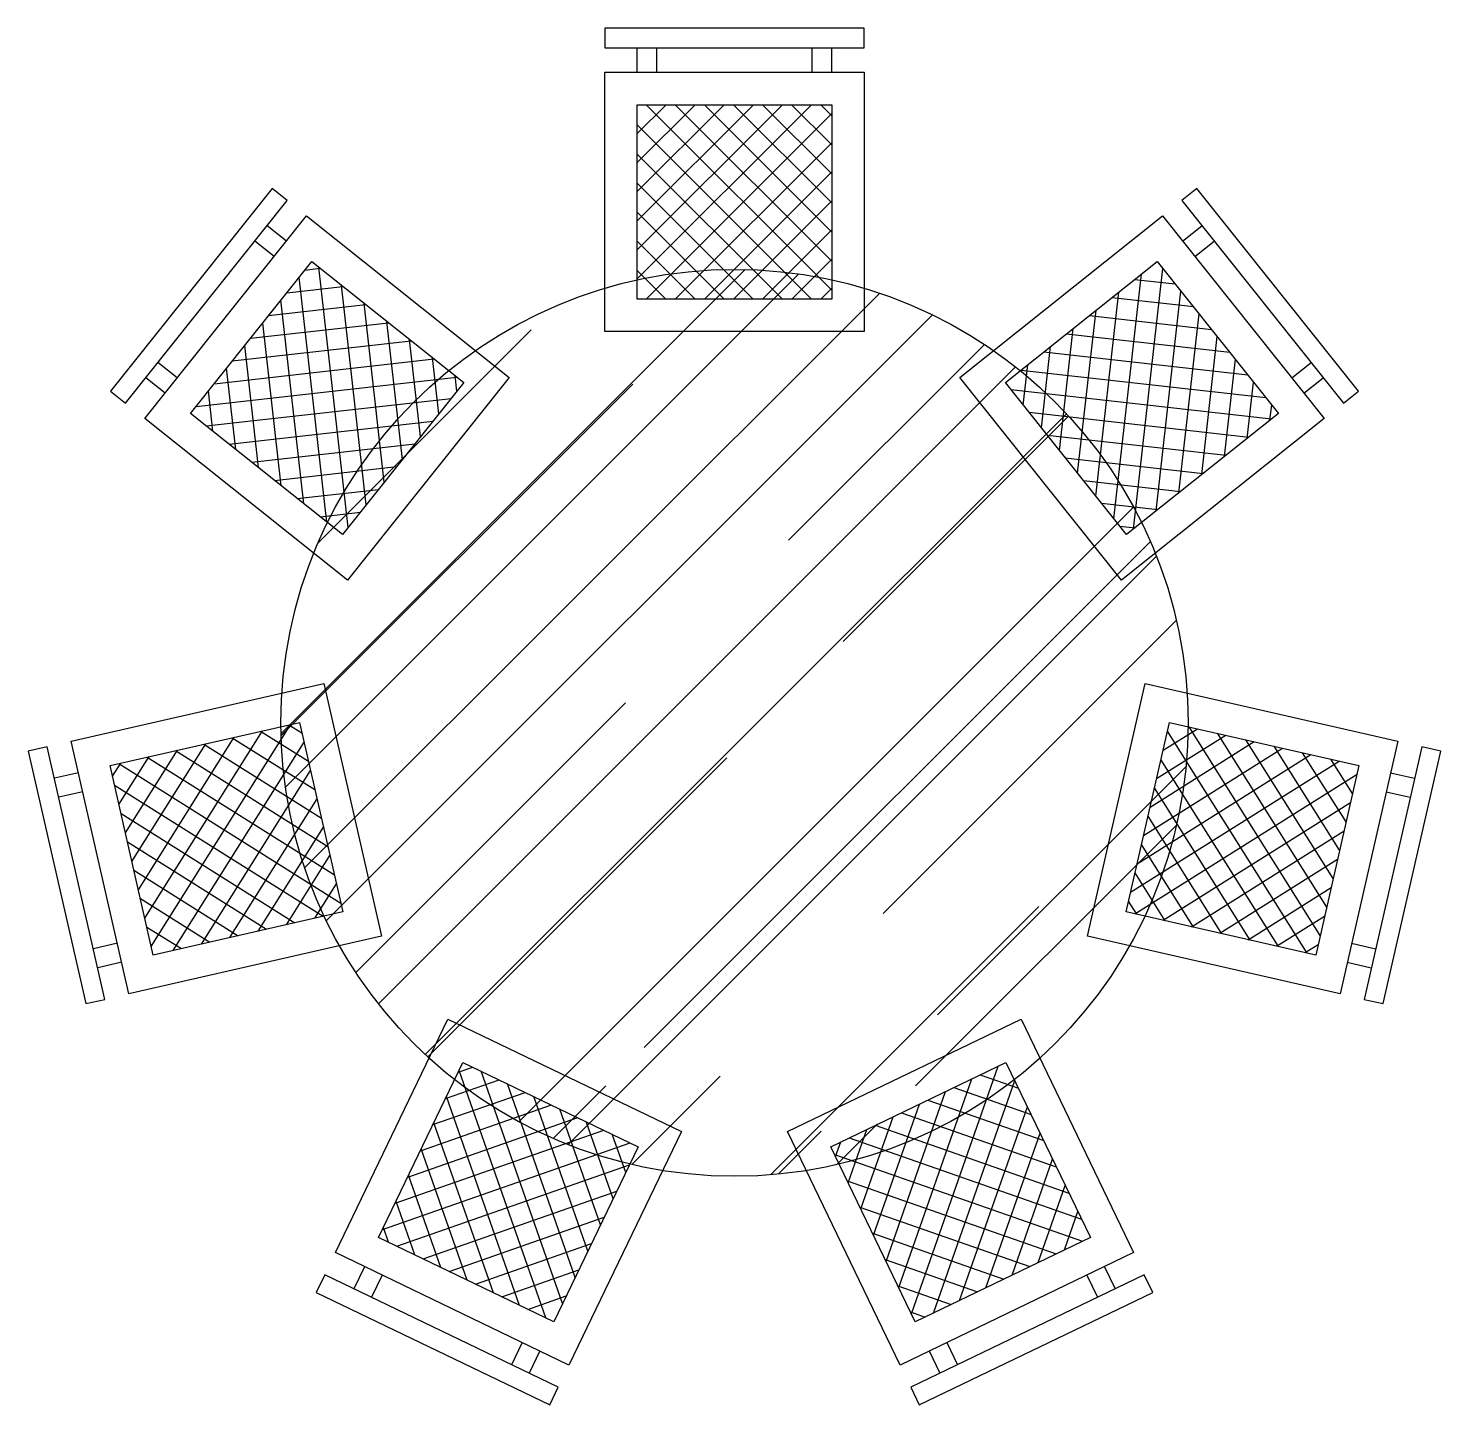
# Model space of a CAD drawing. Header units: millimetres. Extents: x -915.7 to -913.52, y 2606.42 to 2608.54.
import ezdxf

# ---------------------------------------------------------------- set-up
doc = ezdxf.new("R2010")
doc.units = ezdxf.units.MM
doc.header["$LTSCALE"] = 10
doc.layers.add('Móveis_mesas', color=2, linetype='Continuous')

msp = doc.modelspace()

# ---------------------------------------------------------------- hatches: boundary and pattern name
at = {"layer": 'Móveis_mesas'}
h = msp.add_hatch(dxfattribs=at)
h.set_pattern_fill('ANSI37,_O', color=1, scale=0.01, angle=-90)
h.set_pattern_definition([(315, (119.124857, 40.95172), (0.0224506403, 0.0224506403), []), (45, (119.124857, 40.95172), (-0.0224506403, 0.0224506403), [])])
h.paths.add_polyline_path([(-914.7561, 2608.4223), (-914.4561, 2608.4223), (-914.4561, 2608.1223), (-914.7561, 2608.1223)])
h = msp.add_hatch(dxfattribs=at)
h.set_pattern_fill('ANSI37,_O', color=1, scale=0.01, angle=-38.5714)
h.set_pattern_definition([(6.4285714, (1736.497937, 1815.474762), (-0.0035548721, 0.03155036266), []), (96.4285714, (1736.497937, 1815.474762), (-0.03155036266, -0.0035548721), [])])
h.paths.add_polyline_path([(-915.4456, 2607.9458), (-915.2586, 2608.1803), (-915.024, 2607.9933), (-915.2111, 2607.7587)])
h = msp.add_hatch(dxfattribs=at)
h.set_pattern_fill('AR-RROOF', color=1, scale=0.01, angle=45, style=0)
h.set_pattern_definition([(45, (-70.74727, 0), (0.215526147, 0.574736392), [3.81, -0.508, 1.27, -0.254]), (45, (-70.5982, 0.32868), (-0.418479935, 0.05926969), [0.762, -0.08382, 1.524, -0.1905]), (45, (-70.81013, 0.24247), (0.813611205, 1.054282069), [2.032, -0.3556, 1.016, -0.254])])
edge = h.paths.add_edge_path()
edge.add_arc((-914.6061, 2607.4681), 0.7, 0, 360)
h = msp.add_hatch(dxfattribs=at)
h.set_pattern_fill('ANSI37,_O', color=1, scale=0.01, angle=-141.4286)
h.set_pattern_definition([(263.5714286, (-2276.668745, 199.06789), (0.03155036266, -0.0035548721), []), (353.5714286, (-2276.668745, 199.06789), (0.0035548721, 0.03155036266), [])])
h.paths.add_polyline_path([(-913.9537, 2608.1803), (-913.7666, 2607.9458), (-914.0012, 2607.7587), (-914.1882, 2607.9933)])
h = msp.add_hatch(dxfattribs=at)
h.set_pattern_fill('ANSI37,_O', color=1, scale=0.01, angle=12.8571)
h.set_pattern_definition([(57.8571429, (1357.535576, 4186.384975), (-0.02688349333, 0.01689201843), []), (147.8571429, (1357.535576, 4186.384975), (-0.01689201843, -0.02688349333), [])])
h.paths.add_polyline_path([(-915.503, 2607.1096), (-915.5697, 2607.4021), (-915.2773, 2607.4688), (-915.2105, 2607.1763)])
h = msp.add_hatch(dxfattribs=at)
h.set_pattern_fill('ANSI37,_O', color=1, scale=0.01, angle=-192.8571)
h.set_pattern_definition([(212.1428571, (-3646.801422, 2170.758575), (0.01689201843, -0.02688349333), []), (302.1428571, (-3646.801422, 2170.758575), (0.02688349333, 0.01689201843), [])])
h.paths.add_polyline_path([(-913.6425, 2607.4021), (-913.7093, 2607.1096), (-914.0018, 2607.1763), (-913.935, 2607.4688)])
h = msp.add_hatch(dxfattribs=at)
h.set_pattern_fill('ANSI37,_O', color=1, scale=0.01, angle=64.2857)
h.set_pattern_definition([(109.2857143, (-732.395838, 5368.33861), (-0.02996829574, -0.0104863602), []), (199.2857143, (-732.395838, 5368.33861), (0.0104863602, -0.02996829574), [])])
h.paths.add_polyline_path([(-914.885, 2606.5434), (-915.1553, 2606.6736), (-915.0251, 2606.9439), (-914.7548, 2606.8137)])
h = msp.add_hatch(dxfattribs=at)
h.set_pattern_fill('ANSI37,_O', color=1, scale=0.01, angle=-244.2857)
h.set_pattern_definition([(160.7142857, (-2959.535323, 4471.300472), (-0.0104863602, -0.02996829574), []), (250.7142857, (-2959.535323, 4471.300472), (0.02996829574, -0.0104863602), [])])
h.paths.add_polyline_path([(-914.057, 2606.6736), (-914.3273, 2606.5434), (-914.4575, 2606.8137), (-914.1872, 2606.9439)])

# ---------------------------------------------------------------- linework, layer by layer
for p, q in [((-914.7561, 2608.4723), (-914.7561, 2608.5103)), ((-914.7261, 2608.4723), (-914.7261, 2608.5103)), ((-914.4861, 2608.4723), (-914.4861, 2608.5103)), ((-914.4561, 2608.4723), (-914.4561, 2608.5103)), ((-915.2977, 2608.2115), (-915.3274, 2608.2352)), ((-913.9146, 2608.2115), (-913.8848, 2608.2352)), ((-915.3164, 2608.188), (-915.3461, 2608.2118)), ((-913.8959, 2608.188), (-913.8661, 2608.2118)), ((-915.466, 2608.0004), (-915.4958, 2608.0241)), ((-913.7462, 2608.0004), (-913.7165, 2608.0241)), ((-915.4847, 2607.9769), (-915.5145, 2608.0007)), ((-913.7275, 2607.9769), (-913.6978, 2608.0007)), ((-915.6185, 2607.3909), (-915.6556, 2607.3825)), ((-913.5938, 2607.3909), (-913.5567, 2607.3825)), ((-915.6118, 2607.3617), (-915.6489, 2607.3532)), ((-913.6005, 2607.3617), (-913.5634, 2607.3532)), ((-915.5584, 2607.1277), (-915.5955, 2607.1192)), ((-913.6539, 2607.1277), (-913.6168, 2607.1192)), ((-915.5517, 2607.0985), (-915.5888, 2607.09)), ((-913.6605, 2607.0985), (-913.6235, 2607.09)), ((-915.177, 2606.6285), (-915.1935, 2606.5942)), ((-914.0353, 2606.6285), (-914.0188, 2606.5942)), ((-915.1499, 2606.6155), (-915.1664, 2606.5812)), ((-914.0623, 2606.6155), (-914.0458, 2606.5812)), ((-914.9337, 2606.5114), (-914.9502, 2606.4771)), ((-914.2786, 2606.5114), (-914.2621, 2606.4771)), ((-914.9067, 2606.4984), (-914.9232, 2606.4641)), ((-914.3056, 2606.4984), (-914.2891, 2606.4641))]:
    msp.add_line(p, q, dxfattribs=at)
for points in [[(-914.8061, 2608.5403), (-914.8061, 2608.5103), (-914.4061, 2608.5103), (-914.4061, 2608.5403)], [(-914.8061, 2608.4723), (-914.4061, 2608.4723), (-914.4061, 2608.0723), (-914.8061, 2608.0723)], [(-915.5691, 2607.9803), (-915.5457, 2607.9616), (-915.2963, 2608.2743), (-915.3197, 2608.293)], [(-913.8926, 2608.293), (-913.916, 2608.2743), (-913.6666, 2607.9616), (-913.6432, 2607.9803)], [(-915.5159, 2607.9379), (-915.2665, 2608.2506), (-914.9538, 2608.0012), (-915.2032, 2607.6885)], [(-913.9458, 2608.2506), (-913.6964, 2607.9379), (-914.0091, 2607.6885), (-914.2585, 2608.0012)], [(-915.5406, 2607.0497), (-915.6296, 2607.4397), (-915.2396, 2607.5287), (-915.1506, 2607.1387)], [(-913.5827, 2607.4397), (-913.6717, 2607.0497), (-914.0616, 2607.1387), (-913.9726, 2607.5287)], [(-915.6069, 2607.0346), (-915.5777, 2607.0412), (-915.6667, 2607.4312), (-915.696, 2607.4245)], [(-913.5163, 2607.4245), (-913.5456, 2607.4312), (-913.6346, 2607.0412), (-913.6053, 2607.0346)], [(-914.8616, 2606.4767), (-915.222, 2606.6502), (-915.0485, 2607.0106), (-914.6881, 2606.8371)], [(-913.9903, 2606.6502), (-914.3506, 2606.4767), (-914.5242, 2606.8371), (-914.1638, 2607.0106)], [(-914.8912, 2606.4154), (-914.8781, 2606.4424), (-915.2385, 2606.6159), (-915.2515, 2606.5889)], [(-913.9607, 2606.5889), (-913.9738, 2606.6159), (-914.3341, 2606.4424), (-914.3211, 2606.4154)]]:
    msp.add_lwpolyline(points, close=True, dxfattribs=at)
at = {"layer": 'Móveis_mesas', "color": 1}
for points in [[(-914.7561, 2608.4223), (-914.4561, 2608.4223), (-914.4561, 2608.1223), (-914.7561, 2608.1223)], [(-915.4456, 2607.9458), (-915.2586, 2608.1803), (-915.024, 2607.9933), (-915.2111, 2607.7587)], [(-913.9537, 2608.1803), (-913.7666, 2607.9458), (-914.0012, 2607.7587), (-914.1882, 2607.9933)], [(-915.503, 2607.1096), (-915.5697, 2607.4021), (-915.2773, 2607.4688), (-915.2105, 2607.1763)], [(-913.6425, 2607.4021), (-913.7093, 2607.1096), (-914.0018, 2607.1763), (-913.935, 2607.4688)], [(-914.885, 2606.5434), (-915.1553, 2606.6736), (-915.0251, 2606.9439), (-914.7548, 2606.8137)], [(-914.057, 2606.6736), (-914.3273, 2606.5434), (-914.4575, 2606.8137), (-914.1872, 2606.9439)]]:
    msp.add_lwpolyline(points, close=True, dxfattribs=at)
at = {"layer": 'Móveis_mesas', "color": 3}
msp.add_circle((-914.6061, 2607.4681), 0.7, dxfattribs=at)

doc.saveas('drawing.dxf')
